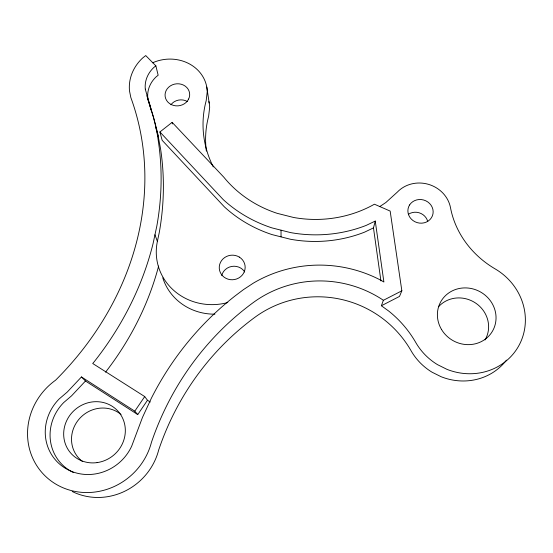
<?xml version="1.0" encoding="UTF-8"?>
<svg xmlns="http://www.w3.org/2000/svg" width="553" height="553" viewBox="0 0 553 553"><rect width="100%" height="100%" fill="white"/><g stroke="black" fill="none" stroke-linecap="round" stroke-linejoin="round"><path stroke-width="0.83" d="M227.815 302.526A56.848 53.53 -8.9 0 1 157.384 241.412L159.209 232.827A314.837 272.111 -27 0 0 160.529 148.626L157.508 132.568L153.451 116.89L149.649 105.436M380.934 280.945L373.469 227.898L375.259 221.069L366.224 225.382A128.358 116.4 4.1 0 1 290.539 232.585L271.848 227.857A128.358 116.4 4.1 0 1 223.246 199.612L159.907 131.973L172.149 122.358L223.806 177.181A112.501 102.001 4.1 0 0 277.247 213.354L293.56 217.467A112.501 102.001 4.1 0 0 374.416 204.209L390.155 211.073L401.844 290.809L399.501 296.422L381.376 305.754L388.752 311.09A110.393 108.741 18.8 0 1 415.78 342.514A59.503 55.881 29.1 0 0 437.499 364.648L446.935 369.335A59.503 55.881 29.1 0 0 520.173 343.095A59.503 55.881 29.1 0 0 495.087 268.862A90.388 81.519 24 0 1 450.488 207.624A30.65 28.355 16.5 0 0 428.451 184.336A30.65 28.355 16.5 0 0 397.351 192.091L385.821 202.543L379.669 206.642M381.376 305.754L383.367 300.307L401.844 290.809M375.259 221.069L383.893 282.016L380.865 280.247A129.893 127.826 18.2 0 0 253.336 283.143L243.444 289.641L235.232 295.827A325.074 309.369 64.9 0 0 151.391 398.174L142.501 417.363L131.711 446.098A46.445 43.825 -41 0 1 64.224 467.582A46.445 43.825 -41 0 1 59.199 398.934L67.266 392.036L81.464 376.946L85.473 381.01L137.752 414.584L147.471 400.254L144.72 396.57L92.724 363.501L94.314 361.607A321.231 276.721 -26.9 0 0 153.077 243.562L156.824 226.046A321.231 276.721 -26.9 0 0 158.227 140.421C155.96 122.821 149.898 106.114 145.294 89.116M137.752 414.584L134.787 411.169L144.72 396.57M85.473 381.01L71.579 395.817L63.685 402.584A45.491 42.975 -41.4 0 0 73.611 472.621M383.367 300.307L382.296 299.539A112.653 110.842 18.1 0 0 253.302 302.539A306.231 291.507 64.7 0 0 151.453 442.303A64.514 60.871 -41 0 1 54 482.983A64.514 60.871 -41 0 1 55.57 380.201A303.922 261.776 -26.8 0 0 130.847 97.577L129.499 90.934A46.106 41.192 -6.5 0 1 142.702 57.941L145.736 55.57L155.87 65.862L153.872 67.425A30.263 27.035 -6.5 0 0 145.294 89.116M373.469 227.898L364.6 232.136A125.987 114.561 4.1 0 1 290.36 239.235L272.028 234.59A125.987 114.561 4.1 0 1 224.345 206.836L162.167 140.317L159.907 131.973M147.471 400.254L150.264 402.031M81.464 376.946L134.787 411.169M154.958 234.783L157.384 241.412M146.918 95.759L149.165 103.86M155.835 127.646L158.165 136.059M148.978 101.952L151.418 110.773M155.87 65.862L158.158 75.236L156.202 76.784A29.703 26.613 -6.6 0 0 147.789 98.137L148.75 102.74M172.149 122.358L172.515 123.9M206.781 87.028L209.193 103.017M281.035 230.179L281.035 236.871M506.458 360.121A57.436 54.111 29.7 0 1 441.107 376.717L432.011 372.183A57.436 54.111 29.7 0 1 411.086 350.782A106.487 105.077 20.4 0 0 254.795 317.367A288.576 275.159 65.8 0 0 158.69 449.955A60.892 57.636 -42.3 0 1 72.201 491.493M82.521 461.534A30.443 28.811 -42.2 0 1 78.609 419.679A30.443 28.811 -42.2 0 1 121.045 414.515M438.564 306.708A28.715 27.049 29.6 0 1 476.327 303.556A28.715 27.049 29.6 0 1 485.05 339.929M221.712 275.532A12.525 11.91 -7.6 0 1 238.806 267.127L240.728 268.081A12.525 11.91 -7.6 0 1 244.696 272.007M408.598 214.177A12.29 11.413 16.7 0 1 427.725 221.518M170.905 104.766A11.931 10.742 -6.7 0 1 187.412 101.552M152.621 62.793A38.351 34.314 -7.1 0 1 207.257 91.563L206.186 100.681A110.42 100.39 4.1 0 0 213.285 166.909M206.366 151.114A106.798 97.556 4.1 0 1 208.626 116.296L209.663 107.427A37.092 33.367 -7.3 0 0 208.896 101.565M158.628 266.048A303.77 264.051 -27.3 0 1 105.568 372.162M214.903 314.159A54.906 51.878 -9.3 0 1 162.782 277.841M409.6 204.935L408.66 206.76A12.719 11.765 16.5 0 0 421.904 223.163A12.719 11.765 16.5 0 0 431.119 205.322A12.719 11.765 16.5 0 0 409.6 204.935M188.621 99.07L187.578 100.784A12.332 11.046 -6.6 0 1 166.633 100.487A12.332 11.046 -6.6 0 1 176.794 83.793A12.332 11.046 -6.6 0 1 188.621 99.07M239.297 257.069L237.313 256.087A12.968 12.297 -7.3 0 0 219.271 268.371A12.968 12.297 -7.3 0 0 238.709 278.021A12.968 12.297 -7.3 0 0 239.297 257.069M97.107 462.605A31.59 29.841 -41.4 0 0 119.814 413.416A31.59 29.841 -41.4 0 0 66.595 420.861A31.59 29.841 -41.4 0 0 97.107 462.605M441.591 329.588A29.751 27.933 29.1 0 0 492.384 331.316A29.751 27.933 29.1 0 0 466.186 287.919A29.751 27.933 29.1 0 0 441.591 329.588"/></g></svg>
